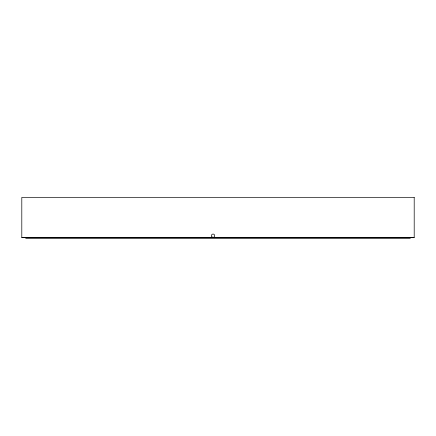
<?xml version="1.0" encoding="UTF-8"?>
<svg xmlns="http://www.w3.org/2000/svg" width="436" height="436" viewBox="0 0 436 436"><rect width="100%" height="100%" fill="white"/><g stroke="black" fill="none" stroke-linecap="round" stroke-linejoin="round"><path stroke-width="0.65" d="M25.686 238.585L410.314 238.585M414.129 237.331L414.118 237.685L21.871 237.685L21.882 237.331M408.619 237.331L408.619 237.685M390.176 237.331L390.176 237.685M389.991 237.331L389.991 237.685M359.967 237.331L359.967 237.685M359.7 237.331L359.7 237.685M319.942 237.331L319.942 237.685M273.268 237.331L273.268 237.685M272.898 237.331L272.898 237.685M222.649 237.331L222.649 237.685M222.262 237.331L222.262 237.685M171.544 237.331L171.544 237.685M123.982 237.331L123.982 237.685M123.644 237.331L123.644 237.685M82.611 237.331L82.611 237.685M82.333 237.331L82.333 237.685M50.363 237.331L50.363 237.685M29.773 237.331L29.773 237.685M29.664 237.331L29.664 237.685M414.2 197.415L21.8 197.415L21.8 237.331L414.2 237.331L414.2 197.415M211.967 236.944A1.646 1.646 0 0 0 214.67 236.029A1.646 1.646 0 0 0 212.523 234.148A1.646 1.646 0 0 0 211.967 236.944"/></g></svg>
